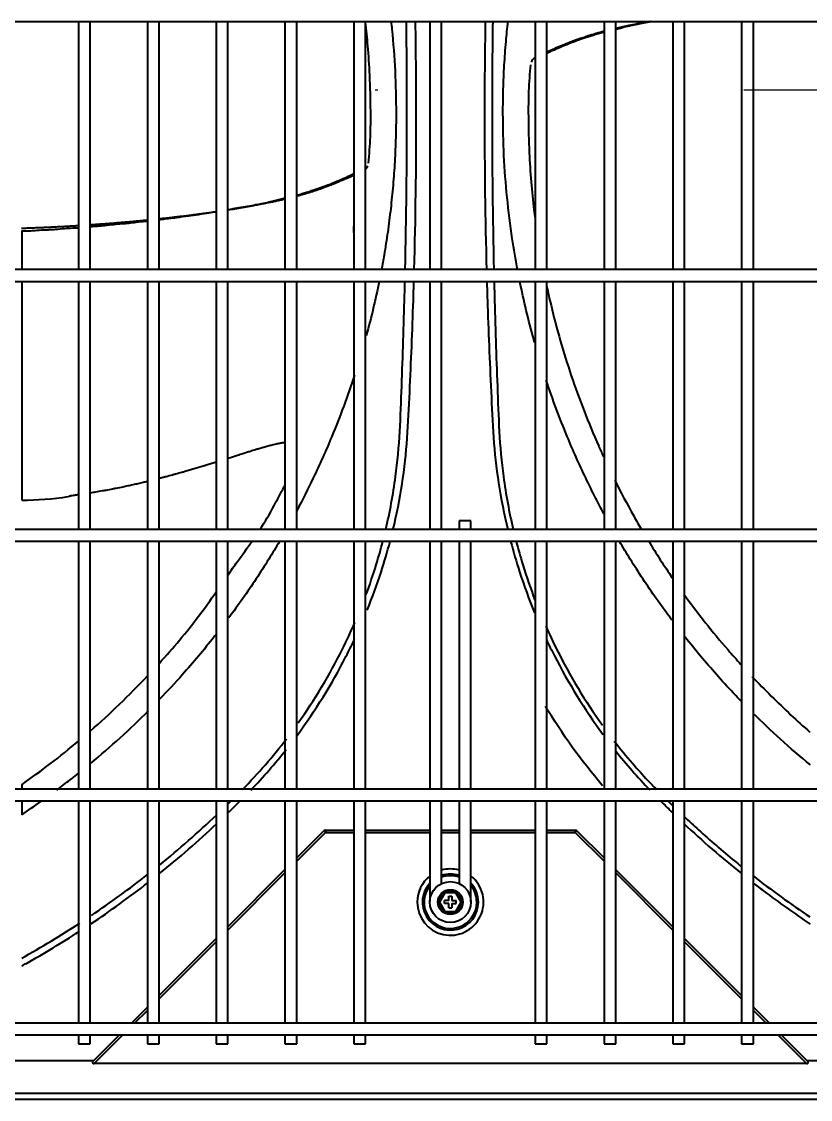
# Model space of a CAD drawing. Extents: x 58467 to 79089, y -33726 to -17391.
# Drawn here: x 72322.65 to 72349.59, y -20137.55 to -20100.71 of the extents above; entities that cross this region are included whole.
import ezdxf
from ezdxf.enums import TextEntityAlignment as Align

# ---------------------------------------------------------------- set-up
doc = ezdxf.new("R2010")
doc.units = 0
doc.header["$LTSCALE"] = 100
doc.linetypes.add('DASHDOT2', pattern=[0.5, 0.25, -0.125, 0, -0.125])
doc.layers.add('+ENTE-ST-DOSEME USTU KONDDRENAJ', color=110, linetype='DOSEMEUSTUKONDENSDRENAJ_LINE', lineweight=40)
doc.layers.add('BA_axis', color=5, linetype='DASHDOT2')
doc.styles.add('text1', font='arial.ttf', dxfattribs={"height": 20})
doc.linetypes.add('DOSEMEUSTUKONDENSDRENAJ_LINE', pattern='A,300,-40,["CD",Standard,S=15,R=0,X=-35,Y=-7.5],0', length=340)

# ---------------------------------------------------------------- blocks, each defined once
blk = doc.blocks.new('*U176')
blk.add_line((0, 0), (0, -696))
at = {"linetype": 'Continuous', "style": 'text1'}
blk.add_attdef('1', text='', height=40, dxfattribs=at).set_placement((0, 38), align=Align.MIDDLE)
blk = doc.blocks.new('AXIS')
at = {"layer": 'BA_axis', "xscale": -1, "rotation": 270}
blk.add_blockref('*U176', (4176.09, -32551.267), dxfattribs=at)
blk = doc.blocks.new('1 VE ZEMİN SAĞ')
at = {"color": 3}
for p, q in [((54065.854, -32801.797, -3.539), (54184.216, -32801.797, -3.539)), ((54112.404, -32801.798, -3.539), (54112.404, -32810.275, -3.539)), ((54112.804, -32810.275, -3.539), (54112.804, -32801.798, -3.539)), ((54114.754, -32801.798, -3.539), (54114.754, -32810.275, -3.539)), ((54115.154, -32810.275, -3.539), (54115.154, -32801.798, -3.539)), ((54117.104, -32801.798, -3.539), (54117.104, -32810.275, -3.539)), ((54117.503, -32810.275, -3.539), (54117.503, -32801.798, -3.539)), ((54119.453, -32801.798, -3.539), (54119.453, -32810.275, -3.539)), ((54119.853, -32810.275, -3.539), (54119.853, -32801.798, -3.539)), ((54121.803, -32801.798, -3.539), (54121.803, -32810.275, -3.539)), ((54122.203, -32810.275, -3.539), (54122.203, -32801.798, -3.539)), ((54124.402, -32801.797, -3.539), (54124.402, -32810.276, -3.539)), ((54124.802, -32810.276, -3.539), (54124.802, -32801.797, -3.539)), ((54128.002, -32801.798, -3.539), (54128.002, -32810.275, -3.539)), ((54128.402, -32810.275, -3.539), (54128.402, -32801.798, -3.539)), ((54130.351, -32801.798, -3.539), (54130.351, -32810.275, -3.539)), ((54130.751, -32810.275, -3.539), (54130.751, -32801.798, -3.539)), ((54132.701, -32801.798, -3.539), (54132.701, -32810.275, -3.539)), ((54133.101, -32810.275, -3.539), (54133.101, -32801.798, -3.539)), ((54135.051, -32801.798, -3.539), (54135.051, -32810.275, -3.539)), ((54135.451, -32810.275, -3.539), (54135.451, -32801.798, -3.539)), ((54110.459, -32808.955, -3.539), (54110.459, -32810.276, -3.539)), ((54184.216, -32810.276, -3.539), (54065.854, -32810.276, -3.539)), ((54065.854, -32810.676, -3.539), (54184.216, -32810.676, -3.539)), ((54110.459, -32810.676, -3.539), (54110.459, -32818.153, -3.539)), ((54112.404, -32810.675, -3.539), (54112.404, -32819.154, -3.539)), ((54112.804, -32819.154, -3.539), (54112.804, -32810.675, -3.539)), ((54114.754, -32810.675, -3.539), (54114.754, -32819.154, -3.539)), ((54115.154, -32819.154, -3.539), (54115.154, -32810.675, -3.539)), ((54117.104, -32810.675, -3.539), (54117.104, -32819.154, -3.539)), ((54117.503, -32819.154, -3.539), (54117.503, -32810.675, -3.539)), ((54119.453, -32810.675, -3.539), (54119.453, -32819.154, -3.539)), ((54119.853, -32819.154, -3.539), (54119.853, -32810.675, -3.539)), ((54121.803, -32810.675, -3.539), (54121.803, -32819.154, -3.539)), ((54122.203, -32819.154, -3.539), (54122.203, -32810.675, -3.539)), ((54124.402, -32810.676, -3.539), (54124.402, -32819.154, -3.539)), ((54124.802, -32819.154, -3.539), (54124.802, -32810.676, -3.539)), ((54128.002, -32810.675, -3.539), (54128.002, -32819.154, -3.539)), ((54128.402, -32819.154, -3.539), (54128.402, -32810.675, -3.539)), ((54130.351, -32810.675, -3.539), (54130.351, -32819.154, -3.539)), ((54130.751, -32819.154, -3.539), (54130.751, -32810.675, -3.539)), ((54132.701, -32810.675, -3.539), (54132.701, -32819.154, -3.539)), ((54133.101, -32819.154, -3.539), (54133.101, -32810.675, -3.539)), ((54135.051, -32810.675, -3.539), (54135.051, -32819.154, -3.539)), ((54135.451, -32819.154, -3.539), (54135.451, -32810.675, -3.539)), ((54184.216, -32819.154, -3.539), (54065.854, -32819.154, -3.539)), ((54125.402, -32818.855, -3.539), (54125.402, -32819.154, -3.539)), ((54125.802, -32818.855, -3.539), (54125.402, -32818.855, -3.539)), ((54125.802, -32819.154, -3.539), (54125.802, -32818.855, -3.539)), ((54065.854, -32819.554, -3.539), (54184.216, -32819.554, -3.539)), ((54112.404, -32819.554, -3.539), (54112.404, -32828.033, -3.539)), ((54112.804, -32828.033, -3.539), (54112.804, -32819.554, -3.539)), ((54114.754, -32819.554, -3.539), (54114.754, -32828.033, -3.539)), ((54115.154, -32828.033, -3.539), (54115.154, -32819.554, -3.539)), ((54117.104, -32819.554, -3.539), (54117.104, -32828.033, -3.539)), ((54117.503, -32828.033, -3.539), (54117.503, -32819.554, -3.539)), ((54119.453, -32819.554, -3.539), (54119.453, -32828.033, -3.539)), ((54119.853, -32828.033, -3.539), (54119.853, -32819.554, -3.539)), ((54121.803, -32819.554, -3.539), (54121.803, -32828.033, -3.539)), ((54122.203, -32828.033, -3.539), (54122.203, -32819.554, -3.539)), ((54124.402, -32819.554, -3.539), (54124.402, -32828.033, -3.539)), ((54124.802, -32828.033, -3.539), (54124.802, -32819.554, -3.539)), ((54125.402, -32819.555, -3.539), (54125.402, -32828.033, -3.539)), ((54125.802, -32828.033, -3.539), (54125.802, -32819.555, -3.539)), ((54128.002, -32819.554, -3.539), (54128.002, -32828.033, -3.539)), ((54128.402, -32828.033, -3.539), (54128.402, -32819.554, -3.539)), ((54130.351, -32819.554, -3.539), (54130.351, -32828.033, -3.539)), ((54130.751, -32828.033, -3.539), (54130.751, -32819.554, -3.539)), ((54132.701, -32819.554, -3.539), (54132.701, -32828.033, -3.539)), ((54133.101, -32828.033, -3.539), (54133.101, -32819.554, -3.539)), ((54135.051, -32819.554, -3.539), (54135.051, -32828.033, -3.539)), ((54135.451, -32828.033, -3.539), (54135.451, -32819.554, -3.539)), ((54110.459, -32827.879, -3.539), (54110.459, -32828.033, -3.539)), ((54184.216, -32828.033, -3.539), (54065.854, -32828.033, -3.539)), ((54065.854, -32828.433, -3.539), (54184.216, -32828.433, -3.539)), ((54110.459, -32828.433, -3.539), (54110.459, -32828.905, -3.539)), ((54112.404, -32828.433, -3.539), (54112.404, -32836.032, -3.539)), ((54112.804, -32836.032, -3.539), (54112.804, -32828.433, -3.539)), ((54114.754, -32828.433, -3.539), (54114.754, -32836.032, -3.539)), ((54115.154, -32836.032, -3.539), (54115.154, -32828.433, -3.539)), ((54117.104, -32828.433, -3.539), (54117.104, -32836.032, -3.539)), ((54117.503, -32836.032, -3.539), (54117.503, -32828.433, -3.539)), ((54119.453, -32828.433, -3.539), (54119.453, -32836.032, -3.539)), ((54119.853, -32836.032, -3.539), (54119.853, -32828.433, -3.539)), ((54121.803, -32828.433, -3.539), (54121.803, -32836.032, -3.539)), ((54122.203, -32836.032, -3.539), (54122.203, -32828.433, -3.539)), ((54124.402, -32828.433, -3.539), (54124.402, -32829.567, -3.539)), ((54124.802, -32829.567, -3.539), (54124.802, -32828.433, -3.539)), ((54125.402, -32828.433, -3.539), (54125.402, -32829.567, -3.539)), ((54125.802, -32829.567, -3.539), (54125.802, -32828.433, -3.539)), ((54128.002, -32828.433, -3.539), (54128.002, -32836.032, -3.539)), ((54128.402, -32836.032, -3.539), (54128.402, -32828.433, -3.539)), ((54130.351, -32828.433, -3.539), (54130.351, -32836.032, -3.539)), ((54130.751, -32836.032, -3.539), (54130.751, -32828.433, -3.539)), ((54132.701, -32828.433, -3.539), (54132.701, -32836.032, -3.539)), ((54133.101, -32836.032, -3.539), (54133.101, -32828.433, -3.539)), ((54135.051, -32828.433, -3.539), (54135.051, -32836.032, -3.539)), ((54135.451, -32836.032, -3.539), (54135.451, -32828.433, -3.539)), ((54119.853, -32830.383, -3.539), (54120.78, -32829.457, -3.539)), ((54120.836, -32829.513, -3.539), (54120.78, -32829.457, -3.539)), ((54120.836, -32829.433, -3.539), (54121.803, -32829.433, -3.539)), ((54120.836, -32829.433, -3.539), (54120.836, -32829.513, -3.539)), ((54122.203, -32829.433, -3.539), (54124.402, -32829.433, -3.539)), ((54124.802, -32829.433, -3.539), (54125.402, -32829.433, -3.539)), ((54125.802, -32829.433, -3.539), (54128.002, -32829.433, -3.539)), ((54128.402, -32829.433, -3.539), (54129.368, -32829.433, -3.539)), ((54129.368, -32829.513, -3.539), (54129.368, -32829.433, -3.539)), ((54129.424, -32829.457, -3.539), (54129.368, -32829.513, -3.539)), ((54129.424, -32829.457, -3.539), (54130.352, -32830.384, -3.539)), ((54119.853, -32830.496, -3.539), (54120.836, -32829.513, -3.539)), ((54120.836, -32829.513, -3.539), (54121.803, -32829.513, -3.539)), ((54122.203, -32829.513, -3.539), (54124.402, -32829.513, -3.539)), ((54124.402, -32829.567, -3.539), (54124.402, -32829.85, -3.539)), ((54124.802, -32829.513, -3.539), (54125.402, -32829.513, -3.539)), ((54124.802, -32829.85, -3.539), (54124.802, -32829.567, -3.539)), ((54125.402, -32829.567, -3.539), (54125.402, -32829.85, -3.539)), ((54125.802, -32829.513, -3.539), (54128.002, -32829.513, -3.539)), ((54125.802, -32829.85, -3.539), (54125.802, -32829.567, -3.539)), ((54128.402, -32829.513, -3.539), (54129.368, -32829.513, -3.539)), ((54129.368, -32829.513, -3.539), (54130.352, -32830.497, -3.539)), ((54124.402, -32829.85, -3.539), (54124.402, -32830.216, -3.539)), ((54124.402, -32830.216, -3.539), (54124.402, -32830.498, -3.539)), ((54124.802, -32830.216, -3.539), (54124.802, -32829.85, -3.539)), ((54124.802, -32830.498, -3.539), (54124.802, -32830.216, -3.539)), ((54125.402, -32829.85, -3.539), (54125.402, -32830.216, -3.539)), ((54125.802, -32830.216, -3.539), (54125.802, -32829.85, -3.539)), ((54125.802, -32829.85, -3.539), (54125.802, -32829.85, -3.539)), ((54124.402, -32830.498, -3.539), (54124.402, -32831.873, -3.539)), ((54124.802, -32831.259, -3.539), (54124.802, -32830.498, -3.539)), ((54125.402, -32830.216, -3.539), (54125.402, -32830.499, -3.539)), ((54125.402, -32830.499, -3.539), (54125.402, -32831.259, -3.539)), ((54125.802, -32830.216, -3.539), (54125.802, -32830.216, -3.539)), ((54125.802, -32830.499, -3.539), (54125.802, -32830.216, -3.539)), ((54125.802, -32831.878, -3.539), (54125.802, -32830.499, -3.539)), ((54117.503, -32832.733, -3.539), (54119.453, -32830.783, -3.539)), ((54117.503, -32832.846, -3.539), (54119.453, -32830.896, -3.539)), ((54130.751, -32830.784, -3.539), (54132.701, -32832.734, -3.539)), ((54130.751, -32830.897, -3.539), (54132.701, -32832.847, -3.539)), ((54124.677, -32831.892, -3.539), (54124.889, -32831.523, -3.539)), ((54124.918, -32831.573, -3.539), (54124.735, -32831.892, -3.539)), ((54124.889, -32831.523, -3.539), (54125.314, -32831.523, -3.539)), ((54124.889, -32831.523, -3.539), (54124.918, -32831.573, -3.539)), ((54125.286, -32831.573, -3.539), (54124.918, -32831.573, -3.539)), ((54125.286, -32831.573, -3.539), (54125.314, -32831.523, -3.539)), ((54125.469, -32831.892, -3.539), (54125.286, -32831.573, -3.539)), ((54125.314, -32831.523, -3.539), (54125.527, -32831.892, -3.539)), ((54124.889, -32832.26, -3.539), (54124.677, -32831.892, -3.539)), ((54124.677, -32831.892, -3.539), (54124.735, -32831.892, -3.539)), ((54124.735, -32831.892, -3.539), (54124.918, -32832.21, -3.539)), ((54125.052, -32831.842, -3.539), (54124.902, -32831.842, -3.539)), ((54124.902, -32831.941, -3.539), (54124.902, -32831.842, -3.539)), ((54125.052, -32831.941, -3.539), (54124.902, -32831.941, -3.539)), ((54125.052, -32831.692, -3.539), (54125.152, -32831.692, -3.539)), ((54125.052, -32831.842, -3.539), (54125.052, -32831.692, -3.539)), ((54125.052, -32832.091, -3.539), (54125.052, -32831.941, -3.539)), ((54125.152, -32831.692, -3.539), (54125.152, -32831.842, -3.539)), ((54125.152, -32831.842, -3.539), (54125.302, -32831.842, -3.539)), ((54125.152, -32831.941, -3.539), (54125.152, -32832.091, -3.539)), ((54125.152, -32831.941, -3.539), (54125.302, -32831.941, -3.539)), ((54125.286, -32832.21, -3.539), (54125.469, -32831.892, -3.539)), ((54125.302, -32831.941, -3.539), (54125.302, -32831.842, -3.539)), ((54125.527, -32831.892, -3.539), (54125.314, -32832.26, -3.539)), ((54125.469, -32831.892, -3.539), (54125.527, -32831.892, -3.539)), ((54124.889, -32832.26, -3.539), (54124.918, -32832.21, -3.539)), ((54125.314, -32832.26, -3.539), (54124.889, -32832.26, -3.539)), ((54124.918, -32832.21, -3.539), (54125.286, -32832.21, -3.539)), ((54125.052, -32832.091, -3.539), (54125.152, -32832.091, -3.539)), ((54125.286, -32832.21, -3.539), (54125.314, -32832.26, -3.539)), ((54115.154, -32835.083, -3.539), (54117.103, -32833.133, -3.539)), ((54133.101, -32833.134, -3.539), (54135.051, -32835.083, -3.539)), ((54115.154, -32835.196, -3.539), (54117.103, -32833.246, -3.539)), ((54133.101, -32833.247, -3.539), (54135.051, -32835.196, -3.539)), ((54114.205, -32836.032, -3.539), (54114.754, -32835.482, -3.539)), ((54114.318, -32836.032, -3.539), (54114.754, -32835.596, -3.539)), ((54135.451, -32835.483, -3.539), (54135.999, -32836.032, -3.539)), ((54135.451, -32835.596, -3.539), (54135.886, -32836.032, -3.539)), ((54177.808, -32836.032, -3.539), (54072.353, -32836.032, -3.539)), ((54072.353, -32836.432, -3.539), (54177.808, -32836.432, -3.539)), ((54112.404, -32836.432, -3.539), (54112.404, -32836.732, -3.539)), ((54112.804, -32836.732, -3.539), (54112.804, -32836.432, -3.539)), ((54112.904, -32837.332, -3.539), (54113.805, -32836.432, -3.539)), ((54112.938, -32837.412, -3.539), (54113.918, -32836.432, -3.539)), ((54114.754, -32836.432, -3.539), (54114.754, -32836.732, -3.539)), ((54115.154, -32836.732, -3.539), (54115.154, -32836.432, -3.539)), ((54117.104, -32836.432, -3.539), (54117.104, -32836.732, -3.539)), ((54117.503, -32836.732, -3.539), (54117.503, -32836.432, -3.539)), ((54119.453, -32836.432, -3.539), (54119.453, -32836.732, -3.539)), ((54119.853, -32836.732, -3.539), (54119.853, -32836.432, -3.539)), ((54121.803, -32836.432, -3.539), (54121.803, -32836.732, -3.539)), ((54122.203, -32836.732, -3.539), (54122.203, -32836.432, -3.539)), ((54128.002, -32836.432, -3.539), (54128.002, -32836.732, -3.539)), ((54128.402, -32836.732, -3.539), (54128.402, -32836.432, -3.539)), ((54130.351, -32836.432, -3.539), (54130.351, -32836.732, -3.539)), ((54130.751, -32836.732, -3.539), (54130.751, -32836.432, -3.539)), ((54132.701, -32836.432, -3.539), (54132.701, -32836.732, -3.539)), ((54133.101, -32836.732, -3.539), (54133.101, -32836.432, -3.539)), ((54135.051, -32836.432, -3.539), (54135.051, -32836.732, -3.539)), ((54135.451, -32836.732, -3.539), (54135.451, -32836.432, -3.539)), ((54136.286, -32836.432, -3.539), (54137.266, -32837.412, -3.539)), ((54136.399, -32836.432, -3.539), (54137.299, -32837.332, -3.539)), ((54112.404, -32836.732, -3.539), (54112.804, -32836.732, -3.539)), ((54114.754, -32836.732, -3.539), (54115.154, -32836.732, -3.539)), ((54117.104, -32836.732, -3.539), (54117.503, -32836.732, -3.539)), ((54119.453, -32836.732, -3.539), (54119.853, -32836.732, -3.539)), ((54121.803, -32836.732, -3.539), (54122.203, -32836.732, -3.539)), ((54128.002, -32836.732, -3.539), (54128.402, -32836.732, -3.539)), ((54130.351, -32836.732, -3.539), (54130.751, -32836.732, -3.539)), ((54132.701, -32836.732, -3.539), (54133.101, -32836.732, -3.539)), ((54135.051, -32836.732, -3.539), (54135.451, -32836.732, -3.539)), ((54112.924, -32837.312, -3.539), (54102.103, -32837.312, -3.539)), ((54137.266, -32837.412, -3.539), (54112.938, -32837.412, -3.539)), ((54148.101, -32837.312, -3.539), (54137.279, -32837.312, -3.539)), ((54177.681, -32838.636, -3.539), (54072.523, -32838.636, -3.539)), ((54072.675, -32838.424, -3.539), (54177.529, -32838.424, -3.539))]:
    blk.add_line(p, q, dxfattribs=at)
for radius in [0.7, 0.425, 0.425]:
    blk.add_circle((54125.102, -32831.892, -3.539), radius, dxfattribs=at)
for centre, radius, start, end in [((54122.891, -32808.902, -3.539), 1.1, 171.8382, 188.1618), ((54122.891, -32808.902, -3.539), 1.795, 261.0565, 262.7284), ((54120.836, -32829.513, -3.539), 0.08, 90, 135), ((54129.368, -32829.513, -3.539), 0.08, 45, 90), ((54125.102, -32831.892, -3.539), 1.133, 74.6551, 105.3394), ((54125.102, -32831.892, -3.539), 0.956, 71.7356, 108.2643), ((54125.102, -32831.892, -3.539), 1.133, 180, 51.8569), ((54125.102, -32831.892, -3.539), 1.133, 128.1375, 180), ((54125.102, -32831.892, -3.539), 0.956, 137.0195, 0), ((54125.102, -32831.892, -3.539), 0.9, 70.5432, 109.457), ((54125.102, -32831.892, -3.539), 0.956, 0, 42.9806), ((54125.102, -32831.892, -3.539), 0.9, 141.0356, 0), ((54125.102, -32831.892, -3.539), 0.9, 0, 38.9588)]:
    blk.add_arc(centre, radius, start, end, dxfattribs=at)
for centre, major_axis in [((54113.018, -32837.332, -3.539), (0.137, 0.057)), ((54137.186, -32837.332, -3.539), (-0.137, 0.057))]:
    blk.add_ellipse(centre, major_axis=major_axis, ratio=0.414214, start_param=2.356194, end_param=3.926991, dxfattribs=at)
for points, knots in [([(54122.306, -32806.637, -3.539), (54122.336, -32806.333, -3.539), (54122.379, -32805.741, -3.539), (54122.384, -32804.739, -3.539), (54122.36, -32803.706, -3.539), (54122.294, -32802.693, -3.539), (54122.235, -32802.093, -3.539), (54122.205, -32801.824, -3.539)], [0, 0, 0, 0, 0.183902, 0.361313, 0.620544, 0.830062, 1, 1, 1, 1]), ([(54123.077, -32801.796, -3.539), (54123.086, -32801.883, -3.539), (54123.145, -32802.444, -3.539), (54123.227, -32803.49, -3.539), (54123.241, -32804.45, -3.539), (54123.248, -32804.933, -3.539)], [0, 0, 0, 0, 0.083377, 0.539095, 1, 1, 1, 1]), ([(54126.897, -32804.933, -3.539), (54126.9, -32804.658, -3.539), (54126.904, -32804.11, -3.539), (54126.941, -32803.291, -3.539), (54126.995, -32802.52, -3.539), (54127.044, -32802.023, -3.539), (54127.068, -32801.796, -3.539)], [0, 0, 0, 0, 0.262384, 0.523093, 0.782124, 1, 1, 1, 1]), ([(54131.97, -32801.797, -3.539), (54131.969, -32801.797, -3.539), (54131.871, -32801.816, -3.539), (54131.624, -32801.868, -3.539), (54131.391, -32801.912, -3.539), (54131.041, -32801.989, -3.539), (54130.883, -32802.038, -3.539), (54130.756, -32802.069, -3.539), (54130.752, -32802.07, -3.539)], [0, 0, 0, 0, 0.002202, 0.228493, 0.627967, 0.70862, 0.991569, 1, 1, 1, 1]), ([(54131.922, -32801.798, -3.539), (54131.914, -32801.799, -3.539), (54131.878, -32801.806, -3.539), (54131.786, -32801.822, -3.539), (54131.675, -32801.843, -3.539), (54131.538, -32801.869, -3.539), (54131.43, -32801.89, -3.539), (54131.294, -32801.917, -3.539), (54131.187, -32801.939, -3.539), (54131.066, -32801.965, -3.539), (54130.96, -32801.988, -3.539), (54130.851, -32802.012, -3.539), (54130.782, -32802.028, -3.539), (54130.752, -32802.035, -3.539)], [0, 0, 0, 0, 0.019315, 0.08873, 0.227561, 0.296976, 0.435806, 0.505221, 0.644052, 0.713467, 0.81759, 0.921713, 1, 1, 1, 1]), ([(54130.351, -32802.134, -3.539), (54130.331, -32802.139, -3.539), (54130.286, -32802.151, -3.539), (54130.203, -32802.174, -3.539), (54130.103, -32802.202, -3.539), (54130.004, -32802.23, -3.539), (54129.909, -32802.259, -3.539), (54129.811, -32802.289, -3.539), (54129.715, -32802.32, -3.539), (54129.631, -32802.347, -3.539), (54129.549, -32802.375, -3.539), (54129.456, -32802.407, -3.539), (54129.364, -32802.44, -3.539), (54129.285, -32802.47, -3.539), (54129.207, -32802.499, -3.539), (54129.131, -32802.529, -3.539), (54129.044, -32802.563, -3.539), (54128.97, -32802.594, -3.539), (54128.898, -32802.623, -3.539), (54128.837, -32802.649, -3.539), (54128.776, -32802.674, -3.539), (54128.709, -32802.703, -3.539), (54128.642, -32802.731, -3.539), (54128.577, -32802.76, -3.539), (54128.525, -32802.782, -3.539), (54128.47, -32802.806, -3.539), (54128.431, -32802.823, -3.539), (54128.404, -32802.835, -3.539), (54128.394, -32802.839, -3.539)], [0, 0, 0, 0, 0.025302, 0.058842, 0.109154, 0.159465, 0.193006, 0.243317, 0.293628, 0.327169, 0.36071, 0.411021, 0.461332, 0.494873, 0.528414, 0.578725, 0.612266, 0.662577, 0.696118, 0.729658, 0.763199, 0.79674, 0.847051, 0.880592, 0.914133, 0.947674, 0.981214, 1, 1, 1, 1]), ([(54130.35, -32802.162, -3.539), (54130.314, -32802.171, -3.539), (54130.215, -32802.197, -3.539), (54130.091, -32802.234, -3.539), (54129.995, -32802.262, -3.539), (54129.905, -32802.289, -3.539), (54129.782, -32802.33, -3.539), (54129.601, -32802.39, -3.539), (54129.261, -32802.511, -3.539), (54128.886, -32802.663, -3.539), (54128.558, -32802.807, -3.539), (54128.439, -32802.865, -3.539), (54128.399, -32802.884, -3.539)], [0, 0, 0, 0, 0.053839, 0.149249, 0.203333, 0.226493, 0.301247, 0.373104, 0.496736, 0.801431, 0.930492, 1, 1, 1, 1]), ([(54127.839, -32803.27, -3.539), (54127.809, -32803.573, -3.539), (54127.766, -32804.165, -3.539), (54127.761, -32805.167, -3.539), (54127.785, -32806.2, -3.539), (54127.855, -32807.264, -3.539), (54127.93, -32808.014, -3.539), (54127.982, -32808.432, -3.539), (54127.994, -32808.531, -3.539)], [0, 0, 0, 0, 0.167977, 0.330025, 0.566807, 0.758181, 0.942521, 1, 1, 1, 1]), ([(54127.998, -32803.028, -3.539), (54127.987, -32803.034, -3.539), (54127.95, -32803.058, -3.539), (54127.909, -32803.105, -3.539), (54127.875, -32803.156, -3.539), (54127.861, -32803.184, -3.539)], [0, 0, 0, 0, 0.14858, 0.57746, 1, 1, 1, 1]), ([(54123.248, -32804.933, -3.539), (54123.246, -32805.208, -3.539), (54123.241, -32805.756, -3.539), (54123.205, -32806.575, -3.539), (54123.147, -32807.387, -3.539), (54123.067, -32808.192, -3.539), (54122.965, -32808.99, -3.539), (54122.857, -32809.684, -3.539), (54122.78, -32810.112, -3.539), (54122.749, -32810.278, -3.539)], [0, 0, 0, 0, 0.153416, 0.305853, 0.457308, 0.607781, 0.75727, 0.905773, 1, 1, 1, 1]), ([(54127.397, -32810.279, -3.539), (54127.33, -32809.925, -3.539), (54127.191, -32809.105, -3.539), (54127.03, -32807.805, -3.539), (54126.918, -32806.376, -3.539), (54126.904, -32805.416, -3.539), (54126.897, -32804.933, -3.539)], [0, 0, 0, 0, 0.200697, 0.464092, 0.73053, 1, 1, 1, 1]), ([(54119.854, -32807.729, -3.539), (54119.87, -32807.725, -3.539), (54119.948, -32807.703, -3.539), (54120.055, -32807.672, -3.539), (54120.15, -32807.644, -3.539), (54120.241, -32807.617, -3.539), (54120.363, -32807.576, -3.539), (54120.544, -32807.516, -3.539), (54120.884, -32807.395, -3.539), (54121.259, -32807.243, -3.539), (54121.609, -32807.09, -3.539), (54121.747, -32807.021, -3.539), (54121.804, -32806.994, -3.539)], [0, 0, 0, 0, 0.024177, 0.119177, 0.173029, 0.19609, 0.270523, 0.342071, 0.465172, 0.768559, 0.897066, 1, 1, 1, 1]), ([(54122.206, -32806.834, -3.539), (54122.217, -32806.823, -3.539), (54122.244, -32806.79, -3.539), (54122.27, -32806.75, -3.539), (54122.284, -32806.723, -3.539)], [0, 0, 0, 0, 0.363149, 1, 1, 1, 1]), ([(54119.856, -32807.755, -3.539), (54119.881, -32807.749, -3.539), (54119.943, -32807.732, -3.539), (54120.042, -32807.705, -3.539), (54120.141, -32807.676, -3.539), (54120.236, -32807.647, -3.539), (54120.335, -32807.617, -3.539), (54120.431, -32807.587, -3.539), (54120.514, -32807.559, -3.539), (54120.596, -32807.531, -3.539), (54120.689, -32807.499, -3.539), (54120.781, -32807.466, -3.539), (54120.86, -32807.436, -3.539), (54120.938, -32807.407, -3.539), (54121.015, -32807.377, -3.539), (54121.101, -32807.343, -3.539), (54121.175, -32807.313, -3.539), (54121.247, -32807.283, -3.539), (54121.308, -32807.257, -3.539), (54121.369, -32807.232, -3.539), (54121.437, -32807.203, -3.539), (54121.503, -32807.175, -3.539), (54121.568, -32807.146, -3.539), (54121.62, -32807.124, -3.539), (54121.675, -32807.1, -3.539), (54121.721, -32807.08, -3.539), (54121.771, -32807.058, -3.539), (54121.796, -32807.047, -3.539), (54121.807, -32807.043, -3.539)], [0, 0, 0, 0, 0.03153, 0.081147, 0.130764, 0.163842, 0.21346, 0.263077, 0.296155, 0.329233, 0.37885, 0.428467, 0.461545, 0.494623, 0.54424, 0.577319, 0.626936, 0.660014, 0.693092, 0.72617, 0.759248, 0.808865, 0.841943, 0.875021, 0.908099, 0.941178, 0.974256, 1, 1, 1, 1]), ([(54117.504, -32808.226, -3.539), (54117.541, -32808.218, -3.539), (54117.666, -32808.191, -3.539), (54117.838, -32808.163, -3.539), (54118.033, -32808.134, -3.539), (54118.232, -32808.1, -3.539), (54118.521, -32808.038, -3.539), (54118.754, -32807.994, -3.539), (54119.105, -32807.917, -3.539), (54119.281, -32807.862, -3.539), (54119.429, -32807.828, -3.539), (54119.452, -32807.822, -3.539)], [0, 0, 0, 0, 0.053106, 0.183061, 0.25229, 0.323469, 0.470338, 0.72961, 0.781957, 0.965599, 1, 1, 1, 1]), ([(54117.505, -32808.229, -3.539), (54117.538, -32808.224, -3.539), (54117.613, -32808.212, -3.539), (54117.732, -32808.192, -3.539), (54117.861, -32808.171, -3.539), (54117.991, -32808.149, -3.539), (54118.12, -32808.127, -3.539), (54118.233, -32808.107, -3.539), (54118.359, -32808.084, -3.539), (54118.47, -32808.063, -3.539), (54118.607, -32808.037, -3.539), (54118.716, -32808.016, -3.539), (54118.851, -32807.989, -3.539), (54118.959, -32807.967, -3.539), (54119.079, -32807.941, -3.539), (54119.185, -32807.918, -3.539), (54119.304, -32807.891, -3.539), (54119.393, -32807.871, -3.539), (54119.443, -32807.859, -3.539), (54119.453, -32807.857, -3.539)], [0, 0, 0, 0, 0.048356, 0.112135, 0.175914, 0.239693, 0.303472, 0.367251, 0.409771, 0.49481, 0.537329, 0.622368, 0.664887, 0.749926, 0.792445, 0.856225, 0.920004, 0.983783, 1, 1, 1, 1]), ([(54115.155, -32808.534, -3.539), (54115.181, -32808.532, -3.539), (54115.238, -32808.526, -3.539), (54115.355, -32808.513, -3.539), (54115.492, -32808.497, -3.539), (54115.644, -32808.48, -3.539), (54115.796, -32808.462, -3.539), (54115.932, -32808.446, -3.539), (54116.083, -32808.427, -3.539), (54116.22, -32808.41, -3.539), (54116.372, -32808.391, -3.539), (54116.509, -32808.373, -3.539), (54116.644, -32808.355, -3.539), (54116.792, -32808.334, -3.539), (54116.923, -32808.316, -3.539), (54117.031, -32808.3, -3.539), (54117.081, -32808.293, -3.539), (54117.101, -32808.29, -3.539)], [0, 0, 0, 0, 0.039359, 0.085754, 0.178543, 0.248135, 0.317727, 0.410516, 0.456911, 0.5497, 0.619292, 0.688884, 0.758476, 0.828068, 0.920857, 0.967252, 1, 1, 1, 1]), ([(54115.158, -32808.564, -3.539), (54115.223, -32808.555, -3.539), (54115.368, -32808.535, -3.539), (54115.552, -32808.517, -3.539), (54115.847, -32808.482, -3.539), (54116.071, -32808.438, -3.539), (54116.334, -32808.411, -3.539), (54116.584, -32808.378, -3.539), (54116.835, -32808.334, -3.539), (54117.013, -32808.306, -3.539), (54117.101, -32808.293, -3.539)], [0, 0, 0, 0, 0.113321, 0.262749, 0.319434, 0.510079, 0.587964, 0.672012, 0.853439, 1, 1, 1, 1]), ([(54110.452, -32808.859, -3.539), (54110.501, -32808.857, -3.539), (54110.616, -32808.853, -3.539), (54110.763, -32808.848, -3.539), (54110.927, -32808.841, -3.539), (54111.075, -32808.835, -3.539), (54111.241, -32808.828, -3.539), (54111.392, -32808.821, -3.539), (54111.542, -32808.813, -3.539), (54111.708, -32808.805, -3.539), (54111.854, -32808.797, -3.539), (54112.016, -32808.788, -3.539), (54112.161, -32808.78, -3.539), (54112.301, -32808.772, -3.539), (54112.377, -32808.767, -3.539), (54112.404, -32808.765, -3.539)], [0, 0, 0, 0, 0.075374, 0.176188, 0.226595, 0.327409, 0.403019, 0.47863, 0.55424, 0.629851, 0.730665, 0.781072, 0.881886, 0.957497, 1, 1, 1, 1]), ([(54110.457, -32808.954, -3.539), (54110.484, -32808.953, -3.539), (54110.548, -32808.951, -3.539), (54110.649, -32808.95, -3.539), (54110.806, -32808.946, -3.539), (54111.012, -32808.924, -3.539), (54111.235, -32808.914, -3.539), (54111.449, -32808.906, -3.539), (54111.681, -32808.891, -3.539), (54111.926, -32808.866, -3.539), (54112.139, -32808.851, -3.539), (54112.304, -32808.844, -3.539), (54112.376, -32808.841, -3.539), (54112.403, -32808.839, -3.539)], [0, 0, 0, 0, 0.047503, 0.110853, 0.162385, 0.26559, 0.398055, 0.474574, 0.557765, 0.734792, 0.898208, 0.962554, 1, 1, 1, 1]), ([(54112.803, -32808.801, -3.539), (54112.856, -32808.797, -3.539), (54112.965, -32808.79, -3.539), (54113.137, -32808.779, -3.539), (54113.367, -32808.757, -3.539), (54113.606, -32808.727, -3.539), (54113.819, -32808.708, -3.539), (54113.999, -32808.696, -3.539), (54114.17, -32808.68, -3.539), (54114.387, -32808.645, -3.539), (54114.605, -32808.629, -3.539), (54114.732, -32808.617, -3.539), (54114.755, -32808.614, -3.539)], [0, 0, 0, 0, 0.073989, 0.153729, 0.239276, 0.420725, 0.584233, 0.647352, 0.701423, 0.819298, 0.967653, 1, 1, 1, 1]), ([(54112.804, -32808.739, -3.539), (54112.854, -32808.736, -3.539), (54112.953, -32808.729, -3.539), (54113.102, -32808.718, -3.539), (54113.249, -32808.707, -3.539), (54113.393, -32808.696, -3.539), (54113.552, -32808.684, -3.539), (54113.71, -32808.671, -3.539), (54113.867, -32808.658, -3.539), (54114.025, -32808.644, -3.539), (54114.166, -32808.632, -3.539), (54114.323, -32808.617, -3.539), (54114.465, -32808.604, -3.539), (54114.62, -32808.589, -3.539), (54114.711, -32808.58, -3.539), (54114.755, -32808.576, -3.539)], [0, 0, 0, 0, 0.075163, 0.148659, 0.222156, 0.295652, 0.369148, 0.467143, 0.54064, 0.614136, 0.712131, 0.761129, 0.859124, 0.93262, 1, 1, 1, 1]), ([(54122.895, -32819.16, -3.539), (54123.036, -32818.561, -3.539), (54123.148, -32817.957, -3.539), (54123.299, -32816.838, -3.539), (54123.347, -32816.326, -3.539), (54123.403, -32815.293, -3.539), (54123.419, -32814.775, -3.539), (54123.479, -32813.223, -3.539), (54123.512, -32812.186, -3.539), (54123.542, -32810.992, -3.539), (54123.546, -32810.834, -3.539), (54123.55, -32810.676, -3.539)], [0, 0, 0, 0, 0.21737, 0.21737, 0.399155, 0.399155, 0.58094, 0.58094, 0.94451, 0.94451, 1, 1, 1, 1]), ([(54123.142, -32819.169, -3.539), (54123.267, -32818.65, -3.539), (54123.37, -32818.124, -3.539), (54123.531, -32817.076, -3.539), (54123.59, -32816.553, -3.539), (54123.665, -32815.509, -3.539), (54123.686, -32814.987, -3.539), (54123.763, -32813.42, -3.539), (54123.804, -32812.374, -3.539), (54123.845, -32811.111, -3.539), (54123.851, -32810.894, -3.539), (54123.858, -32810.676, -3.539)], [0, 0, 0, 0, 0.189158, 0.189158, 0.372762, 0.372762, 0.556366, 0.556366, 0.923574, 0.923574, 1, 1, 1, 1]), ([(54126.347, -32810.676, -3.539), (54126.353, -32810.89, -3.539), (54126.36, -32811.104, -3.539), (54126.4, -32812.361, -3.539), (54126.441, -32813.404, -3.539), (54126.517, -32814.968, -3.539), (54126.539, -32815.49, -3.539), (54126.612, -32816.53, -3.539), (54126.67, -32817.049, -3.539), (54126.831, -32818.103, -3.539), (54126.935, -32818.636, -3.539), (54127.061, -32819.162, -3.539)], [0, 0, 0, 0, 0.075143, 0.075143, 0.442368, 0.442368, 0.625981, 0.625981, 0.809594, 0.809594, 1, 1, 1, 1]), ([(54126.595, -32810.677, -3.539), (54126.599, -32810.835, -3.539), (54126.603, -32810.992, -3.539), (54126.634, -32812.186, -3.539), (54126.666, -32813.222, -3.539), (54126.726, -32814.775, -3.539), (54126.743, -32815.293, -3.539), (54126.798, -32816.325, -3.539), (54126.846, -32816.838, -3.539), (54126.997, -32817.956, -3.539), (54127.109, -32818.56, -3.539), (54127.25, -32819.16, -3.539)], [0, 0, 0, 0, 0.055363, 0.055363, 0.419, 0.419, 0.600818, 0.600818, 0.782636, 0.782636, 1, 1, 1, 1]), ([(54127.98, -32812.765, -3.539), (54127.97, -32812.728, -3.539), (54127.777, -32812.038, -3.539), (54127.609, -32811.342, -3.539), (54127.474, -32810.677, -3.539)], [0, 0, 0, 0, 0.052887, 1, 1, 1, 1]), ([(54128.39, -32810.838, -3.539), (54128.437, -32811.056, -3.539), (54128.669, -32812.076, -3.539), (54129.191, -32813.899, -3.539), (54129.861, -32815.629, -3.539), (54130.278, -32816.551, -3.539), (54130.334, -32816.673, -3.539)], [0, 0, 0, 0, 0.112914, 0.525694, 0.936978, 1, 1, 1, 1]), ([(54121.825, -32813.885, -3.539), (54121.594, -32814.593, -3.539), (54121.157, -32815.777, -3.539), (54120.472, -32817.311, -3.539), (54120.051, -32818.144, -3.539), (54119.854, -32818.514, -3.539)], [0, 0, 0, 0, 0.443757, 0.750386, 1, 1, 1, 1]), ([(54130.348, -32818.62, -3.539), (54130.254, -32818.445, -3.539), (54130.04, -32818.038, -3.539), (54129.722, -32817.395, -3.539), (54129.396, -32816.691, -3.539), (54128.922, -32815.588, -3.539), (54128.593, -32814.705, -3.539), (54128.376, -32814.054, -3.539)], [0, 0, 0, 0, 0.11975, 0.276771, 0.432533, 0.587035, 1, 1, 1, 1]), ([(54119.46, -32816.186, -3.539), (54119.457, -32816.187, -3.539), (54119.437, -32816.189, -3.539), (54119.394, -32816.194, -3.539), (54119.342, -32816.202, -3.539), (54119.279, -32816.214, -3.539), (54119.219, -32816.226, -3.539), (54119.142, -32816.242, -3.539), (54119.063, -32816.26, -3.539), (54118.983, -32816.281, -3.539), (54118.91, -32816.3, -3.539), (54118.836, -32816.32, -3.539), (54118.748, -32816.344, -3.539), (54118.657, -32816.37, -3.539), (54118.551, -32816.402, -3.539), (54118.455, -32816.43, -3.539), (54118.358, -32816.46, -3.539), (54118.259, -32816.491, -3.539), (54118.144, -32816.527, -3.539), (54118.026, -32816.564, -3.539), (54117.922, -32816.597, -3.539), (54117.815, -32816.63, -3.539), (54117.693, -32816.669, -3.539), (54117.582, -32816.705, -3.539), (54117.52, -32816.724, -3.539), (54117.505, -32816.729, -3.539)], [0, 0, 0, 0, 0.005985, 0.045742, 0.085498, 0.125255, 0.165012, 0.204768, 0.264403, 0.30416, 0.343916, 0.383673, 0.423429, 0.483064, 0.522821, 0.582456, 0.622212, 0.661969, 0.721603, 0.781238, 0.820995, 0.860751, 0.920386, 0.980021, 1, 1, 1, 1]), ([(54117.104, -32816.855, -3.539), (54117.092, -32816.859, -3.539), (54117.031, -32816.878, -3.539), (54116.919, -32816.913, -3.539), (54116.782, -32816.955, -3.539), (54116.645, -32816.997, -3.539), (54116.506, -32817.038, -3.539), (54116.35, -32817.085, -3.539), (54116.193, -32817.131, -3.539), (54116.052, -32817.172, -3.539), (54115.893, -32817.217, -3.539), (54115.75, -32817.257, -3.539), (54115.57, -32817.306, -3.539), (54115.425, -32817.345, -3.539), (54115.275, -32817.385, -3.539), (54115.196, -32817.405, -3.539), (54115.154, -32817.416, -3.539)], [0, 0, 0, 0, 0.018571, 0.09977, 0.180968, 0.235101, 0.3163, 0.397499, 0.478698, 0.559896, 0.614029, 0.722294, 0.776427, 0.884692, 0.938824, 1, 1, 1, 1]), ([(54114.757, -32817.515, -3.539), (54114.706, -32817.528, -3.539), (54114.597, -32817.554, -3.539), (54114.43, -32817.593, -3.539), (54114.257, -32817.632, -3.539), (54114.084, -32817.67, -3.539), (54113.892, -32817.71, -3.539), (54113.718, -32817.746, -3.539), (54113.525, -32817.783, -3.539), (54113.37, -32817.813, -3.539), (54113.175, -32817.848, -3.539), (54113, -32817.878, -3.539), (54112.863, -32817.901, -3.539), (54112.804, -32817.91, -3.539)], [0, 0, 0, 0, 0.079541, 0.168728, 0.257914, 0.3471, 0.436286, 0.555201, 0.614659, 0.733574, 0.793032, 0.911947, 1, 1, 1, 1]), ([(54118.597, -32819.159, -3.539), (54118.769, -32818.893, -3.539), (54119.035, -32818.44, -3.539), (54119.306, -32817.923, -3.539), (54119.428, -32817.685, -3.539), (54119.454, -32817.633, -3.539)], [0, 0, 0, 0, 0.545072, 0.900711, 1, 1, 1, 1]), ([(54130.718, -32817.473, -3.539), (54130.921, -32817.88, -3.539), (54131.22, -32818.443, -3.539), (54131.542, -32819.002, -3.539), (54131.634, -32819.159, -3.539)], [0, 0, 0, 0, 0.719224, 1, 1, 1, 1]), ([(54112.129, -32818.02, -3.539), (54112.099, -32818.026, -3.539), (54111.552, -32818.131, -3.539), (54110.992, -32818.158, -3.539), (54110.46, -32818.166, -3.539)], [0, 0, 0, 0, 0.054083, 1, 1, 1, 1]), ([(54112.407, -32817.969, -3.539), (54112.358, -32817.976, -3.539), (54112.247, -32817.992, -3.539), (54112.137, -32818.006, -3.539), (54112.077, -32818.013, -3.539)], [0, 0, 0, 0, 0.449176, 1, 1, 1, 1]), ([(54117.501, -32820.716, -3.539), (54117.61, -32820.56, -3.539), (54117.883, -32820.173, -3.539), (54118.166, -32819.79, -3.539), (54118.329, -32819.558, -3.539)], [0, 0, 0, 0, 0.404883, 1, 1, 1, 1]), ([(54119.262, -32819.571, -3.539), (54119.144, -32819.771, -3.539), (54118.745, -32820.431, -3.539), (54118.17, -32821.302, -3.539), (54117.694, -32821.96, -3.539), (54117.531, -32822.178, -3.539)], [0, 0, 0, 0, 0.221999, 0.739418, 1, 1, 1, 1]), ([(54122.219, -32821.394, -3.539), (54122.346, -32821.052, -3.539), (54122.463, -32820.708, -3.539), (54122.651, -32820.095, -3.539), (54122.727, -32819.827, -3.539), (54122.797, -32819.557, -3.539)], [0, 0, 0, 0, 0.563574, 0.563574, 1, 1, 1, 1]), ([(54122.264, -32821.909, -3.539), (54122.437, -32821.484, -3.539), (54122.593, -32821.053, -3.539), (54122.847, -32820.27, -3.539), (54122.949, -32819.919, -3.539), (54123.042, -32819.566, -3.539)], [0, 0, 0, 0, 0.555539, 0.555539, 1, 1, 1, 1]), ([(54127.161, -32819.562, -3.539), (54127.254, -32819.914, -3.539), (54127.356, -32820.263, -3.539), (54127.62, -32821.081, -3.539), (54127.791, -32821.548, -3.539), (54127.98, -32822.008, -3.539)], [0, 0, 0, 0, 0.420981, 0.420981, 1, 1, 1, 1]), ([(54127.348, -32819.556, -3.539), (54127.418, -32819.826, -3.539), (54127.494, -32820.095, -3.539), (54127.7, -32820.767, -3.539), (54127.839, -32821.17, -3.539), (54127.992, -32821.569, -3.539)], [0, 0, 0, 0, 0.398194, 0.398194, 1, 1, 1, 1]), ([(54132.674, -32822.258, -3.539), (54132.654, -32822.232, -3.539), (54132.471, -32821.988, -3.539), (54132.134, -32821.521, -3.539), (54131.676, -32820.849, -3.539), (54131.26, -32820.199, -3.539), (54131.001, -32819.771, -3.539), (54130.884, -32819.571, -3.539)], [0, 0, 0, 0, 0.030003, 0.283624, 0.535302, 0.785046, 1, 1, 1, 1]), ([(54115.163, -32823.724, -3.539), (54115.629, -32823.213, -3.539), (54116.302, -32822.422, -3.539), (54116.908, -32821.568, -3.539), (54117.106, -32821.285, -3.539)], [0, 0, 0, 0, 0.672281, 1, 1, 1, 1]), ([(54133.082, -32821.373, -3.539), (54133.549, -32822.019, -3.539), (54134.185, -32822.825, -3.539), (54134.876, -32823.603, -3.539), (54135.025, -32823.767, -3.539)], [0, 0, 0, 0, 0.788206, 1, 1, 1, 1]), ([(54119.906, -32825.765, -3.539), (54120.47, -32824.971, -3.539), (54120.971, -32824.138, -3.539), (54121.56, -32822.96, -3.539), (54121.705, -32822.647, -3.539), (54121.843, -32822.331, -3.539)], [0, 0, 0, 0, 0.739872, 0.739872, 1, 1, 1, 1]), ([(54128.357, -32822.456, -3.539), (54128.478, -32822.73, -3.539), (54128.606, -32823, -3.539), (54129.189, -32824.166, -3.539), (54129.707, -32825.025, -3.539), (54130.294, -32825.842, -3.539)], [0, 0, 0, 0, 0.228133, 0.228133, 1, 1, 1, 1]), ([(54117.124, -32822.712, -3.539), (54117.091, -32822.753, -3.539), (54116.716, -32823.232, -3.539), (54116.079, -32823.997, -3.539), (54115.433, -32824.682, -3.539), (54115.166, -32824.96, -3.539)], [0, 0, 0, 0, 0.052501, 0.612417, 1, 1, 1, 1]), ([(54135.038, -32825.026, -3.539), (54134.945, -32824.93, -3.539), (54134.657, -32824.632, -3.539), (54134.189, -32824.119, -3.539), (54133.641, -32823.485, -3.539), (54133.278, -32823.038, -3.539), (54133.095, -32822.806, -3.539), (54133.083, -32822.791, -3.539)], [0, 0, 0, 0, 0.134617, 0.418834, 0.70095, 0.980961, 1, 1, 1, 1]), ([(54119.865, -32826.192, -3.539), (54120.492, -32825.345, -3.539), (54121.049, -32824.448, -3.539), (54121.636, -32823.306, -3.539), (54121.732, -32823.11, -3.539), (54121.825, -32822.913, -3.539)], [0, 0, 0, 0, 0.829987, 0.829987, 1, 1, 1, 1]), ([(54128.38, -32822.914, -3.539), (54128.469, -32823.102, -3.539), (54128.561, -32823.29, -3.539), (54129.13, -32824.403, -3.539), (54129.685, -32825.3, -3.539), (54130.311, -32826.151, -3.539), (54130.32, -32826.163, -3.539), (54130.33, -32826.176, -3.539)], [0, 0, 0, 0, 0.165073, 0.165073, 0.987864, 0.987864, 1, 1, 1, 1]), ([(54135.414, -32824.186, -3.539), (54135.837, -32824.632, -3.539), (54136.481, -32825.27, -3.539), (54137.16, -32825.888, -3.539), (54137.378, -32826.08, -3.539)], [0, 0, 0, 0, 0.68539, 1, 1, 1, 1]), ([(54137.398, -32827.205, -3.539), (54137.052, -32826.919, -3.539), (54136.712, -32826.626, -3.539), (54136.062, -32826.037, -3.539), (54135.753, -32825.744, -3.539), (54135.446, -32825.44, -3.539)], [0, 0, 0, 0, 0.511236, 0.511236, 1, 1, 1, 1]), ([(54130.701, -32826.387, -3.539), (54130.901, -32826.645, -3.539), (54131.108, -32826.899, -3.539), (54131.494, -32827.348, -3.539), (54131.669, -32827.543, -3.539), (54131.945, -32827.838, -3.539), (54132.042, -32827.94, -3.539), (54132.141, -32828.04, -3.539)], [0, 0, 0, 0, 0.449884, 0.449884, 0.8085, 0.8085, 1, 1, 1, 1]), ([(54111.657, -32828.061, -3.539), (54111.812, -32827.945, -3.539), (54111.966, -32827.828, -3.539), (54112.217, -32827.632, -3.539), (54112.316, -32827.555, -3.539), (54112.413, -32827.476, -3.539)], [0, 0, 0, 0, 0.608126, 0.608126, 1, 1, 1, 1]), ([(54133.083, -32828.965, -3.539), (54133.247, -32829.121, -3.539), (54133.413, -32829.274, -3.539), (54133.981, -32829.789, -3.539), (54134.389, -32830.142, -3.539), (54134.882, -32830.546, -3.539), (54134.959, -32830.609, -3.539), (54135.036, -32830.671, -3.539)], [0, 0, 0, 0, 0.260082, 0.260082, 0.885277, 0.885277, 1, 1, 1, 1]), ([(54135.433, -32831.226, -3.539), (54135.556, -32831.322, -3.539), (54135.68, -32831.418, -3.539), (54136.322, -32831.903, -3.539), (54136.852, -32832.28, -3.539), (54137.393, -32832.641, -3.539)], [0, 0, 0, 0, 0.194449, 0.194449, 1, 1, 1, 1]), ([(54110.466, -32834.071, -3.539), (54110.517, -32834.042, -3.539), (54110.568, -32834.014, -3.539), (54111.233, -32833.641, -3.539), (54111.833, -32833.279, -3.539), (54112.42, -32832.899, -3.539)], [0, 0, 0, 0, 0.077105, 0.077105, 1, 1, 1, 1])]:
    blk.add_open_spline(points, degree=3, knots=knots, dxfattribs=at)
for points in [[(54123.619, -32804.933, -3.539), (54123.619, -32803.887, -3.539), (54123.612, -32802.842, -3.539), (54123.598, -32801.797, -3.539)], [(54123.938, -32805.053, -3.539), (54123.938, -32803.967, -3.539), (54123.929, -32802.882, -3.539), (54123.911, -32801.796, -3.539)], [(54126.294, -32801.797, -3.539), (54126.276, -32802.882, -3.539), (54126.267, -32803.967, -3.539), (54126.267, -32805.053, -3.539)], [(54126.547, -32801.797, -3.539), (54126.533, -32802.842, -3.539), (54126.526, -32803.887, -3.539), (54126.526, -32804.933, -3.539)], [(54123.559, -32810.276, -3.539), (54123.598, -32808.496, -3.539), (54123.619, -32806.714, -3.539), (54123.619, -32804.933, -3.539)], [(54123.869, -32810.276, -3.539), (54123.915, -32808.536, -3.539), (54123.938, -32806.795, -3.539), (54123.938, -32805.053, -3.539)], [(54126.267, -32805.053, -3.539), (54126.267, -32806.795, -3.539), (54126.29, -32808.536, -3.539), (54126.336, -32810.277, -3.539)], [(54126.526, -32804.933, -3.539), (54126.527, -32806.715, -3.539), (54126.547, -32808.496, -3.539), (54126.586, -32810.277, -3.539)], [(54122.671, -32810.677, -3.539), (54122.544, -32811.299, -3.539), (54122.397, -32811.918, -3.539), (54122.23, -32812.53, -3.539)], [(54131.876, -32819.561, -3.539), (54132.133, -32819.983, -3.539), (54132.405, -32820.402, -3.539), (54132.69, -32820.817, -3.539)], [(54112.808, -32826.038, -3.539), (54113.478, -32825.451, -3.539), (54114.129, -32824.822, -3.539), (54114.759, -32824.157, -3.539)], [(54112.809, -32827.154, -3.539), (54113.498, -32826.583, -3.539), (54114.159, -32825.981, -3.539), (54114.792, -32825.348, -3.539)], [(54130.301, -32827.913, -3.539), (54129.572, -32827.059, -3.539), (54128.92, -32826.153, -3.539), (54128.346, -32825.193, -3.539)], [(54110.459, -32827.88, -3.539), (54111.122, -32827.415, -3.539), (54111.775, -32826.915, -3.539), (54112.411, -32826.379, -3.539)], [(54118.005, -32828.04, -3.539), (54118.54, -32827.493, -3.539), (54119.042, -32826.913, -3.539), (54119.504, -32826.31, -3.539)], [(54118.287, -32828.062, -3.539), (54118.712, -32827.617, -3.539), (54119.114, -32827.156, -3.539), (54119.493, -32826.678, -3.539)], [(54130.742, -32826.714, -3.539), (54131.11, -32827.177, -3.539), (54131.5, -32827.624, -3.539), (54131.911, -32828.055, -3.539)], [(54132.712, -32827.99, -3.539), (54132.701, -32828.001, -3.539), (54132.69, -32828.012, -3.539), (54132.679, -32828.023, -3.539)], [(54110.461, -32828.908, -3.539), (54110.68, -32828.761, -3.539), (54110.898, -32828.611, -3.539), (54111.114, -32828.457, -3.539)], [(54117.51, -32828.534, -3.539), (54117.543, -32828.502, -3.539), (54117.575, -32828.47, -3.539), (54117.608, -32828.437, -3.539)], [(54117.516, -32828.834, -3.539), (54117.629, -32828.724, -3.539), (54117.742, -32828.612, -3.539), (54117.854, -32828.5, -3.539)], [(54117.854, -32828.5, -3.539), (54117.875, -32828.479, -3.539), (54117.896, -32828.459, -3.539), (54117.917, -32828.438, -3.539)], [(54132.287, -32828.437, -3.539), (54132.308, -32828.458, -3.539), (54132.329, -32828.479, -3.539), (54132.351, -32828.5, -3.539)], [(54132.351, -32828.5, -3.539), (54132.462, -32828.611, -3.539), (54132.574, -32828.722, -3.539), (54132.687, -32828.832, -3.539)], [(54132.538, -32828.438, -3.539), (54132.589, -32828.488, -3.539), (54132.64, -32828.539, -3.539), (54132.691, -32828.589, -3.539)], [(54115.165, -32830.626, -3.539), (54115.837, -32830.082, -3.539), (54116.487, -32829.512, -3.539), (54117.116, -32828.915, -3.539)], [(54115.169, -32830.913, -3.539), (54115.84, -32830.373, -3.539), (54116.492, -32829.805, -3.539), (54117.123, -32829.21, -3.539)], [(54133.076, -32829.205, -3.539), (54133.71, -32829.803, -3.539), (54134.366, -32830.374, -3.539), (54135.044, -32830.919, -3.539)], [(54112.844, -32832.344, -3.539), (54113.5, -32831.901, -3.539), (54114.139, -32831.436, -3.539), (54114.761, -32830.948, -3.539)], [(54112.818, -32832.638, -3.539), (54113.487, -32832.192, -3.539), (54114.139, -32831.721, -3.539), (54114.774, -32831.226, -3.539)], [(54135.433, -32830.986, -3.539), (54136.067, -32831.482, -3.539), (54136.718, -32831.953, -3.539), (54137.385, -32832.4, -3.539)], [(54110.46, -32833.807, -3.539), (54111.136, -32833.431, -3.539), (54111.798, -32833.031, -3.539), (54112.443, -32832.61, -3.539)]]:
    blk.add_open_spline(points, degree=3, dxfattribs=at)

msp = doc.modelspace()

# ---------------------------------------------------------------- block references
at = {"layer": '+ENTE-ST-DOSEME USTU KONDDRENAJ', "color": 3, "linetype": 'Continuous'}
msp.add_blockref('1 VE ZEMİN SAĞ', (18212.194, 12701.082), dxfattribs=at)
at = {"layer": 'BA_axis'}
msp.add_blockref('AXIS', (68546.932, 12448.205), dxfattribs=at)

doc.saveas('drawing.dxf')
